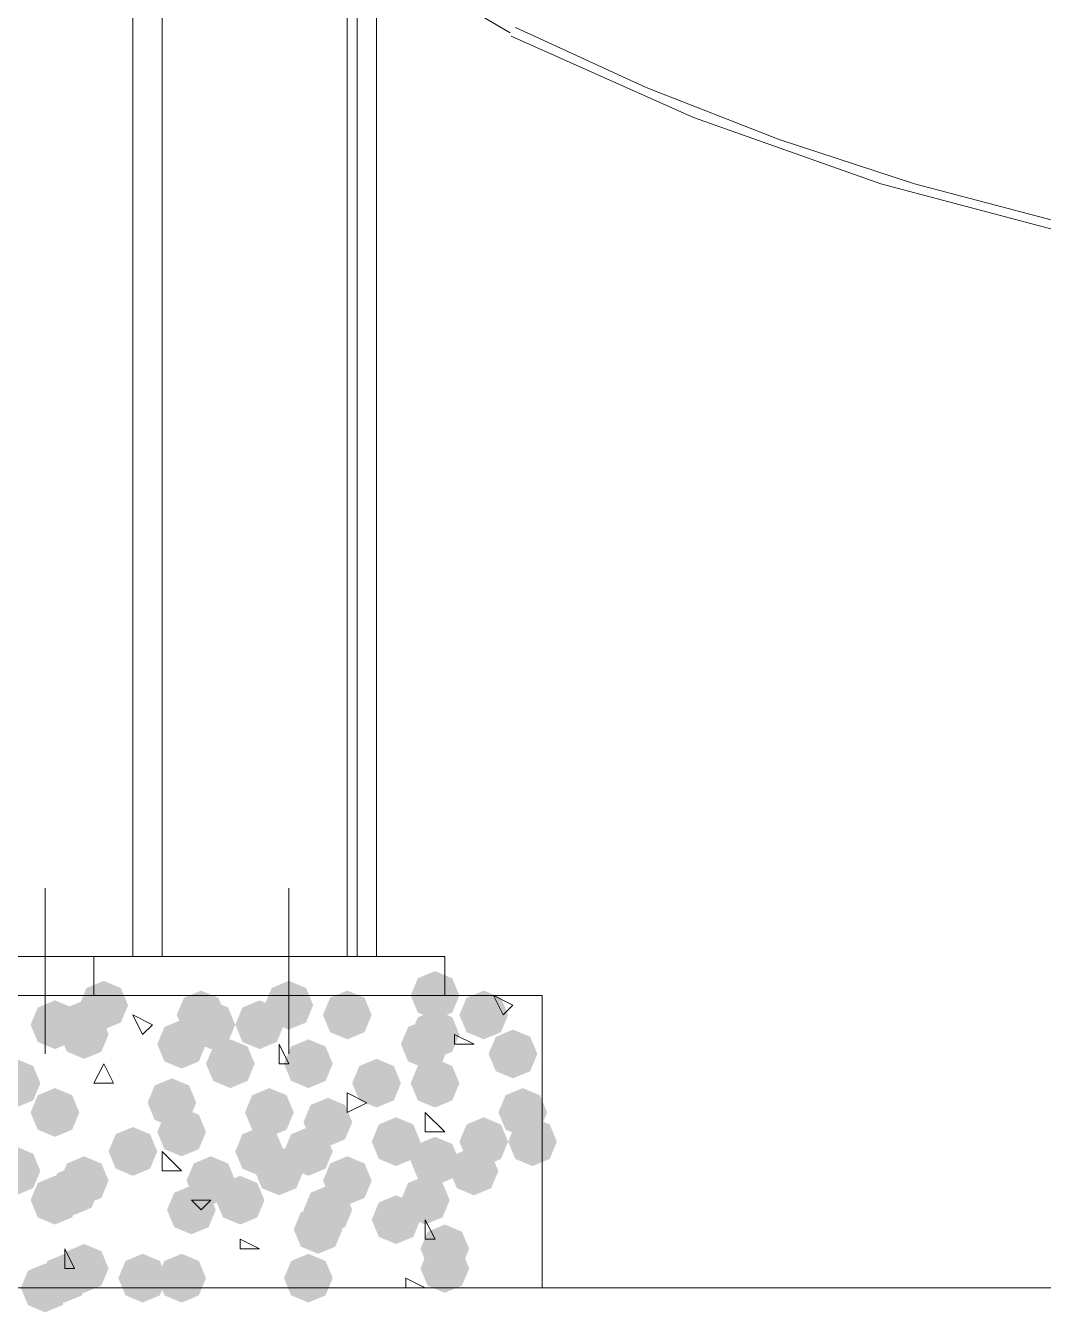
# Model space of a CAD drawing. Header units: millimetres. Extents: x 29 to 95071, y 20 to 67221.
# Drawn here: x 24604 to 25121, y 26644 to 27298 of the extents above; entities that cross this region are included whole.
import ezdxf

# ---------------------------------------------------------------- set-up
doc = ezdxf.new("R2010")
doc.units = ezdxf.units.MM

msp = doc.modelspace()

# ---------------------------------------------------------------- hatches: boundary and pattern name
h = msp.add_hatch(color=7)
h.dxf.hatch_style = 2
h.paths.add_polyline_path([(24811.81, 26792.52), (24803.06, 26796.16), (24799.42, 26804.91), (24803.06, 26813.66), (24811.81, 26817.3), (24820.56, 26813.66), (24824.2, 26804.91), (24820.56, 26796.16)])
h = msp.add_hatch(color=7)
h.dxf.hatch_style = 2
h.paths.add_polyline_path([(24643.29, 26787.56), (24634.54, 26791.2), (24630.9, 26799.96), (24634.54, 26808.71), (24643.29, 26812.35), (24652.04, 26808.71), (24655.68, 26799.96), (24652.04, 26791.2)])
h = msp.add_hatch(color=7)
h.dxf.hatch_style = 2
h.paths.add_polyline_path([(24737.46, 26787.56), (24728.71, 26791.2), (24725.07, 26799.96), (24728.71, 26808.71), (24737.46, 26812.35), (24746.21, 26808.71), (24749.85, 26799.96), (24746.21, 26791.2)])
h = msp.add_hatch(color=7)
h.dxf.hatch_style = 2
h.paths.add_polyline_path([(24618.51, 26777.65), (24609.75, 26781.29), (24606.11, 26790.04), (24609.75, 26798.79), (24618.51, 26802.43), (24627.26, 26798.79), (24630.9, 26790.04), (24627.26, 26781.29)])
h = msp.add_hatch(color=7)
h.dxf.hatch_style = 2
h.paths.add_polyline_path([(24633.38, 26777.65), (24624.62, 26781.29), (24620.98, 26790.04), (24624.62, 26798.79), (24633.38, 26802.43), (24642.13, 26798.79), (24645.77, 26790.04), (24642.13, 26781.29)])
h = msp.add_hatch(color=7)
h.dxf.hatch_style = 2
h.paths.add_polyline_path([(24692.85, 26782.61), (24684.1, 26786.25), (24680.46, 26795), (24684.1, 26803.75), (24692.85, 26807.39), (24701.61, 26803.75), (24705.25, 26795), (24701.61, 26786.25)])
h = msp.add_hatch(color=7)
h.dxf.hatch_style = 2
h.paths.add_polyline_path([(24697.81, 26777.65), (24689.06, 26781.29), (24685.42, 26790.04), (24689.06, 26798.79), (24697.81, 26802.43), (24706.56, 26798.79), (24710.2, 26790.04), (24706.56, 26781.29)])
h = msp.add_hatch(color=7)
h.dxf.hatch_style = 2
h.paths.add_polyline_path([(24722.59, 26777.65), (24713.84, 26781.29), (24710.2, 26790.04), (24713.84, 26798.79), (24722.59, 26802.43), (24731.34, 26798.79), (24734.98, 26790.04), (24731.34, 26781.29)])
h = msp.add_hatch(color=7)
h.dxf.hatch_style = 2
h.paths.add_polyline_path([(24767.2, 26782.61), (24758.45, 26786.25), (24754.81, 26795), (24758.45, 26803.75), (24767.2, 26807.39), (24775.95, 26803.75), (24779.59, 26795), (24775.95, 26786.25)])
h = msp.add_hatch(color=7)
h.dxf.hatch_style = 2
h.paths.add_polyline_path([(24836.59, 26782.61), (24827.84, 26786.25), (24824.2, 26795), (24827.84, 26803.75), (24836.59, 26807.39), (24845.34, 26803.75), (24848.98, 26795), (24845.34, 26786.25)])
h = msp.add_hatch(color=7)
h.dxf.hatch_style = 2
h.paths.add_polyline_path([(24633.38, 26772.69), (24624.62, 26776.33), (24620.98, 26785.09), (24624.62, 26793.84), (24633.38, 26797.48), (24642.13, 26793.84), (24645.77, 26785.09), (24642.13, 26776.33)])
h = msp.add_hatch(color=7)
h.dxf.hatch_style = 2
h.paths.add_polyline_path([(24811.81, 26772.69), (24803.06, 26776.33), (24799.42, 26785.09), (24803.06, 26793.84), (24811.81, 26797.48), (24820.56, 26793.84), (24824.2, 26785.09), (24820.56, 26776.33)])
h = msp.add_hatch(color=7)
h.dxf.hatch_style = 2
h.paths.add_polyline_path([(24682.94, 26767.74), (24674.19, 26771.38), (24670.55, 26780.13), (24674.19, 26788.88), (24682.94, 26792.52), (24691.69, 26788.88), (24695.33, 26780.13), (24691.69, 26771.38)])
h = msp.add_hatch(color=7)
h.dxf.hatch_style = 2
h.paths.add_polyline_path([(24806.85, 26767.74), (24798.1, 26771.38), (24794.46, 26780.13), (24798.1, 26788.88), (24806.85, 26792.52), (24815.61, 26788.88), (24819.25, 26780.13), (24815.61, 26771.38)])
h = msp.add_hatch(color=7)
h.dxf.hatch_style = 2
h.paths.add_polyline_path([(24707.72, 26757.83), (24698.97, 26761.47), (24695.33, 26770.22), (24698.97, 26778.97), (24707.72, 26782.61), (24716.47, 26778.97), (24720.11, 26770.22), (24716.47, 26761.47)])
h = msp.add_hatch(color=7)
h.dxf.hatch_style = 2
h.paths.add_polyline_path([(24747.38, 26757.83), (24738.62, 26761.47), (24734.98, 26770.22), (24738.62, 26778.97), (24747.38, 26782.61), (24756.13, 26778.97), (24759.77, 26770.22), (24756.13, 26761.47)])
h = msp.add_hatch(color=7)
h.dxf.hatch_style = 2
h.paths.add_polyline_path([(24851.46, 26762.78), (24842.71, 26766.42), (24839.07, 26775.17), (24842.71, 26783.92), (24851.46, 26787.56), (24860.21, 26783.92), (24863.85, 26775.17), (24860.21, 26766.42)])
h = msp.add_hatch(color=7)
h.dxf.hatch_style = 2
h.paths.add_polyline_path([(24598.68, 26747.91), (24589.93, 26751.55), (24586.29, 26760.3), (24589.93, 26769.05), (24598.68, 26772.69), (24607.43, 26769.05), (24611.07, 26760.3), (24607.43, 26751.55)])
h = msp.add_hatch(color=7)
h.dxf.hatch_style = 2
h.paths.add_polyline_path([(24782.07, 26747.91), (24773.32, 26751.55), (24769.68, 26760.3), (24773.32, 26769.05), (24782.07, 26772.69), (24790.82, 26769.05), (24794.46, 26760.3), (24790.82, 26751.55)])
h = msp.add_hatch(color=7)
h.dxf.hatch_style = 2
h.paths.add_polyline_path([(24811.81, 26747.91), (24803.06, 26751.55), (24799.42, 26760.3), (24803.06, 26769.05), (24811.81, 26772.69), (24820.56, 26769.05), (24824.2, 26760.3), (24820.56, 26751.55)])
h = msp.add_hatch(color=7)
h.dxf.hatch_style = 2
h.paths.add_polyline_path([(24677.98, 26738), (24669.23, 26741.64), (24665.59, 26750.39), (24669.23, 26759.14), (24677.98, 26762.78), (24686.74, 26759.14), (24690.38, 26750.39), (24686.74, 26741.64)])
h = msp.add_hatch(color=7)
h.dxf.hatch_style = 2
h.paths.add_polyline_path([(24618.51, 26733.04), (24609.75, 26736.68), (24606.11, 26745.43), (24609.75, 26754.19), (24618.51, 26757.83), (24627.26, 26754.19), (24630.9, 26745.43), (24627.26, 26736.68)])
h = msp.add_hatch(color=7)
h.dxf.hatch_style = 2
h.paths.add_polyline_path([(24727.55, 26733.04), (24718.8, 26736.68), (24715.16, 26745.43), (24718.8, 26754.19), (24727.55, 26757.83), (24736.3, 26754.19), (24739.94, 26745.43), (24736.3, 26736.68)])
h = msp.add_hatch(color=7)
h.dxf.hatch_style = 2
h.paths.add_polyline_path([(24856.42, 26733.04), (24847.67, 26736.68), (24844.03, 26745.43), (24847.67, 26754.19), (24856.42, 26757.83), (24865.17, 26754.19), (24868.81, 26745.43), (24865.17, 26736.68)])
h = msp.add_hatch(color=7)
h.dxf.hatch_style = 2
h.paths.add_polyline_path([(24757.29, 26728.09), (24748.54, 26731.73), (24744.9, 26740.48), (24748.54, 26749.23), (24757.29, 26752.87), (24766.04, 26749.23), (24769.68, 26740.48), (24766.04, 26731.73)])
h = msp.add_hatch(color=7)
h.dxf.hatch_style = 2
h.paths.add_polyline_path([(24682.94, 26723.13), (24674.19, 26726.77), (24670.55, 26735.52), (24674.19, 26744.27), (24682.94, 26747.91), (24691.69, 26744.27), (24695.33, 26735.52), (24691.69, 26726.77)])
h = msp.add_hatch(color=7)
h.dxf.hatch_style = 2
h.paths.add_polyline_path([(24658.16, 26713.22), (24649.41, 26716.86), (24645.77, 26725.61), (24649.41, 26734.36), (24658.16, 26738), (24666.91, 26734.36), (24670.55, 26725.61), (24666.91, 26716.86)])
h = msp.add_hatch(color=7)
h.dxf.hatch_style = 2
h.paths.add_polyline_path([(24658.16, 26713.22), (24649.41, 26716.86), (24645.77, 26725.61), (24649.41, 26734.36), (24658.16, 26738), (24666.91, 26734.36), (24670.55, 26725.61), (24666.91, 26716.86)])
h = msp.add_hatch(color=7)
h.dxf.hatch_style = 2
h.paths.add_polyline_path([(24722.59, 26713.22), (24713.84, 26716.86), (24710.2, 26725.61), (24713.84, 26734.36), (24722.59, 26738), (24731.34, 26734.36), (24734.98, 26725.61), (24731.34, 26716.86)])
h = msp.add_hatch(color=7)
h.dxf.hatch_style = 2
h.paths.add_polyline_path([(24747.38, 26713.22), (24738.62, 26716.86), (24734.98, 26725.61), (24738.62, 26734.36), (24747.38, 26738), (24756.13, 26734.36), (24759.77, 26725.61), (24756.13, 26716.86)])
h = msp.add_hatch(color=7)
h.dxf.hatch_style = 2
h.paths.add_polyline_path([(24791.98, 26718.17), (24783.23, 26721.81), (24779.59, 26730.56), (24783.23, 26739.32), (24791.98, 26742.96), (24800.74, 26739.32), (24804.38, 26730.56), (24800.74, 26721.81)])
h = msp.add_hatch(color=7)
h.dxf.hatch_style = 2
h.paths.add_polyline_path([(24836.59, 26718.17), (24827.84, 26721.81), (24824.2, 26730.56), (24827.84, 26739.32), (24836.59, 26742.96), (24845.34, 26739.32), (24848.98, 26730.56), (24845.34, 26721.81)])
h = msp.add_hatch(color=7)
h.dxf.hatch_style = 2
h.paths.add_polyline_path([(24861.38, 26718.17), (24852.62, 26721.81), (24848.98, 26730.56), (24852.62, 26739.32), (24861.38, 26742.96), (24870.13, 26739.32), (24873.77, 26730.56), (24870.13, 26721.81)])
h = msp.add_hatch(color=7)
h.dxf.hatch_style = 2
h.paths.add_polyline_path([(24811.81, 26708.26), (24803.06, 26711.9), (24799.42, 26720.65), (24803.06, 26729.4), (24811.81, 26733.04), (24820.56, 26729.4), (24824.2, 26720.65), (24820.56, 26711.9)])
h = msp.add_hatch(color=7)
h.dxf.hatch_style = 2
h.paths.add_polyline_path([(24598.68, 26703.3), (24589.93, 26706.94), (24586.29, 26715.69), (24589.93, 26724.45), (24598.68, 26728.09), (24607.43, 26724.45), (24611.07, 26715.69), (24607.43, 26706.94)])
h = msp.add_hatch(color=7)
h.dxf.hatch_style = 2
h.paths.add_polyline_path([(24732.51, 26703.3), (24723.75, 26706.94), (24720.11, 26715.69), (24723.75, 26724.45), (24732.51, 26728.09), (24741.26, 26724.45), (24744.9, 26715.69), (24741.26, 26706.94)])
h = msp.add_hatch(color=7)
h.dxf.hatch_style = 2
h.paths.add_polyline_path([(24831.64, 26703.3), (24822.89, 26706.94), (24819.25, 26715.69), (24822.89, 26724.45), (24831.64, 26728.09), (24840.39, 26724.45), (24844.03, 26715.69), (24840.39, 26706.94)])
h = msp.add_hatch(color=7)
h.dxf.hatch_style = 2
h.paths.add_polyline_path([(24628.42, 26693.39), (24619.67, 26697.03), (24616.03, 26705.78), (24619.67, 26714.53), (24628.42, 26718.17), (24637.17, 26714.53), (24640.81, 26705.78), (24637.17, 26697.03)])
h = msp.add_hatch(color=7)
h.dxf.hatch_style = 2
h.paths.add_polyline_path([(24633.38, 26698.35), (24624.62, 26701.99), (24620.98, 26710.74), (24624.62, 26719.49), (24633.38, 26723.13), (24642.13, 26719.49), (24645.77, 26710.74), (24642.13, 26701.99)])
h = msp.add_hatch(color=7)
h.dxf.hatch_style = 2
h.paths.add_polyline_path([(24697.81, 26698.35), (24689.06, 26701.99), (24685.42, 26710.74), (24689.06, 26719.49), (24697.81, 26723.13), (24706.56, 26719.49), (24710.2, 26710.74), (24706.56, 26701.99)])
h = msp.add_hatch(color=7)
h.dxf.hatch_style = 2
h.paths.add_polyline_path([(24767.2, 26698.35), (24758.45, 26701.99), (24754.81, 26710.74), (24758.45, 26719.49), (24767.2, 26723.13), (24775.95, 26719.49), (24779.59, 26710.74), (24775.95, 26701.99)])
h = msp.add_hatch(color=7)
h.dxf.hatch_style = 2
h.paths.add_polyline_path([(24618.51, 26688.43), (24609.75, 26692.07), (24606.11, 26700.83), (24609.75, 26709.58), (24618.51, 26713.22), (24627.26, 26709.58), (24630.9, 26700.83), (24627.26, 26692.07)])
h = msp.add_hatch(color=7)
h.dxf.hatch_style = 2
h.paths.add_polyline_path([(24712.68, 26688.43), (24703.93, 26692.07), (24700.29, 26700.83), (24703.93, 26709.58), (24712.68, 26713.22), (24721.43, 26709.58), (24725.07, 26700.83), (24721.43, 26692.07)])
h = msp.add_hatch(color=7)
h.dxf.hatch_style = 2
h.paths.add_polyline_path([(24806.85, 26688.43), (24798.1, 26692.07), (24794.46, 26700.83), (24798.1, 26709.58), (24806.85, 26713.22), (24815.61, 26709.58), (24819.25, 26700.83), (24815.61, 26692.07)])
h = msp.add_hatch(color=7)
h.dxf.hatch_style = 2
h.paths.add_polyline_path([(24687.9, 26683.48), (24679.15, 26687.12), (24675.51, 26695.87), (24679.15, 26704.62), (24687.9, 26708.26), (24696.65, 26704.62), (24700.29, 26695.87), (24696.65, 26687.12)])
h = msp.add_hatch(color=7)
h.dxf.hatch_style = 2
h.paths.add_polyline_path([(24757.29, 26683.48), (24748.54, 26687.12), (24744.9, 26695.87), (24748.54, 26704.62), (24757.29, 26708.26), (24766.04, 26704.62), (24769.68, 26695.87), (24766.04, 26687.12)])
h = msp.add_hatch(color=7)
h.dxf.hatch_style = 2
h.paths.add_polyline_path([(24752.33, 26673.56), (24743.58, 26677.2), (24739.94, 26685.96), (24743.58, 26694.71), (24752.33, 26698.35), (24761.08, 26694.71), (24764.72, 26685.96), (24761.08, 26677.2)])
h = msp.add_hatch(color=7)
h.dxf.hatch_style = 2
h.paths.add_polyline_path([(24791.98, 26678.52), (24783.23, 26682.16), (24779.59, 26690.91), (24783.23, 26699.66), (24791.98, 26703.3), (24800.74, 26699.66), (24804.38, 26690.91), (24800.74, 26682.16)])
h = msp.add_hatch(color=7)
h.dxf.hatch_style = 2
h.paths.add_polyline_path([(24816.77, 26663.65), (24808.02, 26667.29), (24804.38, 26676.04), (24808.02, 26684.79), (24816.77, 26688.43), (24825.52, 26684.79), (24829.16, 26676.04), (24825.52, 26667.29)])
h = msp.add_hatch(color=7)
h.dxf.hatch_style = 2
h.paths.add_polyline_path([(24633.38, 26653.74), (24624.62, 26657.38), (24620.98, 26666.13), (24624.62, 26674.88), (24633.38, 26678.52), (24642.13, 26674.88), (24645.77, 26666.13), (24642.13, 26657.38)])
h = msp.add_hatch(color=7)
h.dxf.hatch_style = 2
h.paths.add_polyline_path([(24816.77, 26653.74), (24808.02, 26657.38), (24804.38, 26666.13), (24808.02, 26674.88), (24816.77, 26678.52), (24825.52, 26674.88), (24829.16, 26666.13), (24825.52, 26657.38)])
h = msp.add_hatch(color=7)
h.dxf.hatch_style = 2
h.paths.add_polyline_path([(24623.46, 26648.78), (24614.71, 26652.42), (24611.07, 26661.17), (24614.71, 26669.92), (24623.46, 26673.56), (24632.21, 26669.92), (24635.85, 26661.17), (24632.21, 26652.42)])
h = msp.add_hatch(color=7)
h.dxf.hatch_style = 2
h.paths.add_polyline_path([(24663.11, 26648.78), (24654.36, 26652.42), (24650.72, 26661.17), (24654.36, 26669.92), (24663.11, 26673.56), (24671.87, 26669.92), (24675.51, 26661.17), (24671.87, 26652.42)])
h = msp.add_hatch(color=7)
h.dxf.hatch_style = 2
h.paths.add_polyline_path([(24682.94, 26648.78), (24674.19, 26652.42), (24670.55, 26661.17), (24674.19, 26669.92), (24682.94, 26673.56), (24691.69, 26669.92), (24695.33, 26661.17), (24691.69, 26652.42)])
h = msp.add_hatch(color=7)
h.dxf.hatch_style = 2
h.paths.add_polyline_path([(24747.38, 26648.78), (24738.62, 26652.42), (24734.98, 26661.17), (24738.62, 26669.92), (24747.38, 26673.56), (24756.13, 26669.92), (24759.77, 26661.17), (24756.13, 26652.42)])
h = msp.add_hatch(color=7)
h.dxf.hatch_style = 2
h.paths.add_polyline_path([(24613.55, 26643.82), (24604.8, 26647.46), (24601.16, 26656.22), (24604.8, 26664.97), (24613.55, 26668.61), (24622.3, 26664.97), (24625.94, 26656.22), (24622.3, 26647.46)])

# ---------------------------------------------------------------- linework, layer by layer
at = {"color": 7, "lineweight": 0}
for points in [[(24782.07, 26824.74), (24782.07, 29228.66)], [(24673.03, 26824.74), (24673.03, 27741.7)], [(24658.16, 26824.74), (24658.16, 27731.79)], [(24767.2, 26824.74), (24767.2, 27607.87)], [(24772.16, 26824.74), (24772.16, 27607.87)], [(24777.11, 27412.09), (24778.42, 27393.62), (24782.23, 27375.77), (24788.42, 27358.78), (24796.84, 27342.86), (24807.35, 27328.25), (24819.83, 27315.15), (24834.12, 27303.8), (24850.08, 27294.43)], [(24850.61, 27292.71), (24943.3, 27251.3), (25038.56, 27217.65), (25135.9, 27191.84), (25234.84, 27173.92), (25334.9, 27163.97), (25435.59, 27162.06), (25536.43, 27168.25), (25636.93, 27182.62)], [(24852.81, 27297.15), (24919.21, 27266.59), (24986.86, 27240.1), (25055.59, 27217.68), (25125.21, 27199.34), (25195.55, 27185.08), (25266.43, 27174.89), (25337.66, 27168.78), (25409.07, 27166.74), (25480.49, 27168.78), (25551.72, 27174.89), (25622.6, 27185.08), (25692.94, 27199.34), (25762.56, 27217.68), (25831.29, 27240.1), (25898.94, 27266.59), (25965.33, 27297.15)], [(24613.55, 26775.17), (24613.55, 26859.43)], [(24737.46, 26775.17), (24737.46, 26859.43)], [(24514.42, 26824.74), (24816.77, 26824.74)], [(24638.33, 26804.91), (24638.33, 26824.74)], [(24816.77, 26804.91), (24816.77, 26824.74)], [(24464.85, 26804.91), (24866.33, 26804.91)], [(24851.46, 26799.96), (24841.55, 26804.91)], [(24846.51, 26795), (24841.55, 26804.91)], [(24866.33, 26804.91), (24866.33, 26656.22)], [(24851.46, 26799.96), (24846.51, 26795)], [(24668.07, 26790.04), (24658.16, 26795)], [(24663.11, 26785.09), (24658.16, 26795)], [(24668.07, 26790.04), (24663.11, 26785.09)], [(24831.64, 26780.13), (24821.72, 26785.09)], [(24821.72, 26780.13), (24821.72, 26785.09)], [(24737.46, 26770.22), (24732.51, 26780.13)], [(24732.51, 26770.22), (24732.51, 26780.13)], [(24831.64, 26780.13), (24821.72, 26780.13)], [(24638.33, 26760.3), (24643.29, 26770.22)], [(24648.24, 26760.3), (24643.29, 26770.22)], [(24737.46, 26770.22), (24732.51, 26770.22)], [(24648.24, 26760.3), (24638.33, 26760.3)], [(24777.11, 26750.39), (24767.2, 26755.35)], [(24767.2, 26745.43), (24767.2, 26755.35)], [(24777.11, 26750.39), (24767.2, 26745.43)], [(24816.77, 26735.52), (24806.85, 26745.43)], [(24806.85, 26735.52), (24806.85, 26745.43)], [(24816.77, 26735.52), (24806.85, 26735.52)], [(24682.94, 26715.69), (24673.03, 26725.61)], [(24673.03, 26715.69), (24673.03, 26725.61)], [(24682.94, 26715.69), (24673.03, 26715.69)], [(24697.81, 26700.83), (24687.9, 26700.83)], [(24692.85, 26695.87), (24687.9, 26700.83)], [(24697.81, 26700.83), (24692.85, 26695.87)], [(24811.81, 26681), (24806.85, 26690.91)], [(24806.85, 26681), (24806.85, 26690.91)], [(24722.59, 26676.04), (24712.68, 26681)], [(24712.68, 26676.04), (24712.68, 26681)], [(24811.81, 26681), (24806.85, 26681)], [(24628.42, 26666.13), (24623.46, 26676.04)], [(24623.46, 26666.13), (24623.46, 26676.04)], [(24722.59, 26676.04), (24712.68, 26676.04)], [(24628.42, 26666.13), (24623.46, 26666.13)], [(24806.85, 26656.22), (24796.94, 26661.17)], [(24796.94, 26656.22), (24796.94, 26661.17)], [(26883.65, 26656.22), (3905.11, 26656.22)], [(24806.85, 26656.22), (24801.9, 26656.22)]]:
    msp.add_lwpolyline(points, dxfattribs=at)

doc.saveas('drawing.dxf')
